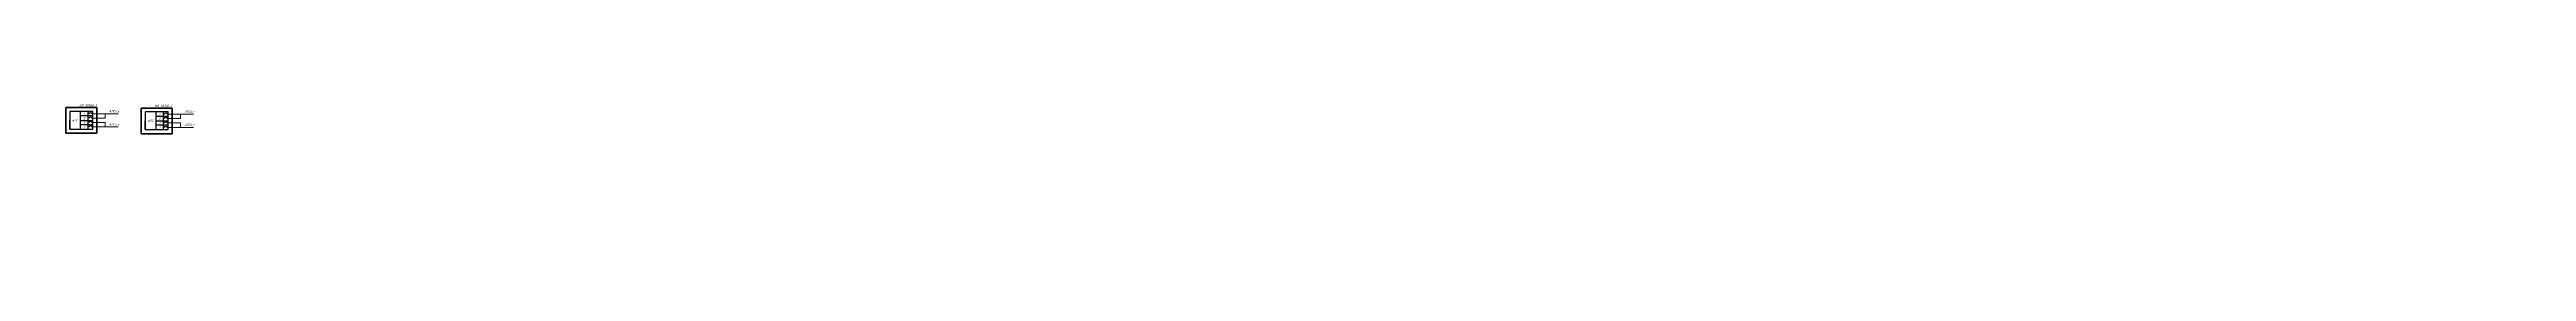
# Model space of a CAD drawing. Header units: millimetres. Extents: x 11019 to 672023, y -45952 to 891139.
# Drawn here: x 392039 to 672023, y 14574 to 27313 of the extents above; entities that cross this region are included whole.
import ezdxf
from ezdxf import colors
from ezdxf.entities.mleader import LeaderData, LeaderLine
from ezdxf.enums import TextEntityAlignment as Align
from ezdxf.math import Vec2, Vec3

# ---------------------------------------------------------------- set-up
doc = ezdxf.new("R2010")
doc.units = ezdxf.units.MM
doc.layers.add('Схемы подключ', color=7, linetype='Continuous', lineweight=15)
doc.styles.add('ISOCPEUR', font='isocpeui.ttf', dxfattribs={"height": 250})
doc.styles.add('KOSTY_STYLE', font='isocpeur.ttf')

# ---------------------------------------------------------------- blocks, each defined once
blk = doc.blocks.new('_Oblique')
at = {"color": 0, "linetype": 'ByBlock', "lineweight": -2}
blk.add_line((-0.5, -0.5), (0.5, 0.5), dxfattribs=at)

msp = doc.modelspace()

# ---------------------------------------------------------------- linework, layer by layer
at = {"layer": 'Схемы подключ', "color": 0, "lineweight": 25}
for p, q in [((396914, 26495), (394314, 26495)), ((396914, 25995), (395513, 25995)), ((405437, 26447), (402836, 26447)), ((405437, 25947), (404036, 25947)), ((396914, 24995), (395514, 24995)), ((405437, 24947), (404036, 24947))]:
    msp.add_line(p, q, dxfattribs=at)
at = {"layer": 'Схемы подключ'}
for p, q in [((399783, 26245), (396814, 26245)), ((396814, 25745), (398314, 25745)), ((398314, 25245), (396814, 25245)), ((398314, 25745), (398314, 26245)), ((398314, 25245), (398314, 24745)), ((408305, 26197), (405337, 26197)), ((405337, 25697), (406837, 25697)), ((406837, 25697), (406837, 26197)), ((398314, 24745), (396814, 24745)), ((398314, 24745), (399783, 24745)), ((406837, 25197), (405337, 25197)), ((408305, 24697), (405337, 24697)), ((406837, 25197), (406837, 24697))]:
    msp.add_line(p, q, dxfattribs=at)
at = {"layer": 'Схемы подключ', "lineweight": 50}
for points in [[(397394, 26938), (393874, 26938)], [(393874, 26938), (393874, 24033)], [(397394, 24033), (397394, 26938)], [(405917, 26890), (402397, 26890)], [(402397, 26890), (402397, 23985)], [(405917, 23985), (405917, 26890)], [(393874, 24033), (397394, 24033)], [(402397, 23985), (405917, 23985)]]:
    msp.add_lwpolyline(points, dxfattribs=at)
at = {"layer": 'Схемы подключ', "color": 0, "lineweight": 25}
for points in [[(394314, 26495), (394314, 25495)], [(394314, 25495), (394314, 24495)], [(394314, 24495), (394314, 25495)], [(395514, 26495), (395514, 24495)], [(395514, 25495), (396914, 25495)], [(396414, 24495), (396414, 26495)], [(396914, 24495), (396914, 26495)], [(402836, 26447), (402836, 25447)], [(402837, 24447), (402836, 25447)], [(402837, 25447), (402837, 24447)], [(404036, 26447), (404036, 24447)], [(404036, 25447), (405437, 25447)], [(404936, 24447), (404936, 26447)], [(405437, 24447), (405437, 26447)], [(394314, 24495), (396914, 24495)], [(402837, 24447), (405437, 24447)]]:
    msp.add_lwpolyline(points, dxfattribs=at)
for points in [[(396513, 25745, -1), (396813, 25745)], [(396514, 26245, -1), (396814, 26245)], [(396514, 25245, -1), (396814, 25245)], [(405036, 25697, -1), (405336, 25697)], [(405037, 26197, -1), (405337, 26197)], [(405037, 25197, -1), (405337, 25197)], [(396514, 24745, -1), (396814, 24745)], [(405037, 24697, -1), (405337, 24697)]]:
    msp.add_lwpolyline(points, format="xyb", dxfattribs=at)

# ---------------------------------------------------------------- texts
at = {"layer": 'Схемы подключ', "color": 0, "lineweight": 25, "style": 'ISOCPEUR'}
for s, p in [('АЛС', (394914, 25495)), ('2', (395964, 25745)), ('1', (395964, 26245)), ('1', (395964, 25245)), ('АЛС', (403437, 25447)), ('2', (404486, 25697)), ('1', (404486, 26197)), ('1', (404487, 25197)), ('2', (395964, 24745)), ('2', (404487, 24697))]:
    msp.add_text(s, height=250, dxfattribs=at).set_placement(p, align=Align.MIDDLE_CENTER)
at = {"layer": 'Схемы подключ', "color": 7, "style": 'ISOCPEUR'}
for s, p in [('ИО 30920-2', (397394, 27062)), ('ИО 32920-2', (405917, 27014))]:
    msp.add_text(s, height=250, dxfattribs=at).set_placement(p, align=Align.RIGHT)
at = {"layer": 'Схемы подключ', "style": 'ISOCPEUR'}
for p in [(398759, 26421), (407282, 26372), (398759, 24921), (407282, 24872)]:
    msp.add_text('АЛСx.y', height=250, dxfattribs=at).set_placement(p)

# ---------------------------------------------------------------- leaders
at = {"color": 0}
ml = msp.add_multileader_mtext('Standard', dxfattribs=at)
ml.set_content('Соединение по радиосигналу', color=7, style='KOSTY_STYLE')
ml.set_leader_properties(color=256)
ml.set_arrow_properties(name='OBLIQUE')
ml.build(insert=Vec2(0, 0))
ml.multileader.update_dxf_attribs({"has_dogleg": 0, "text_left_attachment_type": 6, "text_right_attachment_type": 6, "dogleg_length": 0.5, "arrow_head_size": 100, "scale": 100})
ctx = ml.context
ctx.base_point, ctx.scale, ctx.char_height, ctx.arrow_head_size, ctx.landing_gap_size, ctx.plane_origin = Vec3(96599, 15230), 100, 200, 100, 0, Vec3(103752, 17171)
ctx.left_attachment, ctx.right_attachment = 6, 6
notes = []
notes.append((ctx, [(0, (1, 1, 0), (96549, 15230), (1, 0), 50, [(0, [(95846, 14644)], 0, [])])]))
ctx.mtext.insert, ctx.mtext.width, ctx.mtext.defined_height, ctx.mtext.flow_direction = Vec3(96599, 15490), 5754.24, 140, 5
for ctx, leaders in notes:
    for number, flags, end, landing, length, lines in leaders:
        leader = LeaderData()
        leader.index, (leader.has_last_leader_line, leader.has_dogleg_vector, leader.attachment_direction) = number, flags
        leader.last_leader_point, leader.dogleg_vector, leader.dogleg_length = Vec3(end), Vec3(landing), length
        for number, points, colour, breaks in lines:
            line = LeaderLine()
            line.index, line.vertices, line.color, line.breaks = number, Vec3.list(points), colors.encode_raw_color(colour), breaks
            leader.lines.append(line)
        ctx.leaders.append(leader)

doc.saveas('drawing.dxf')
